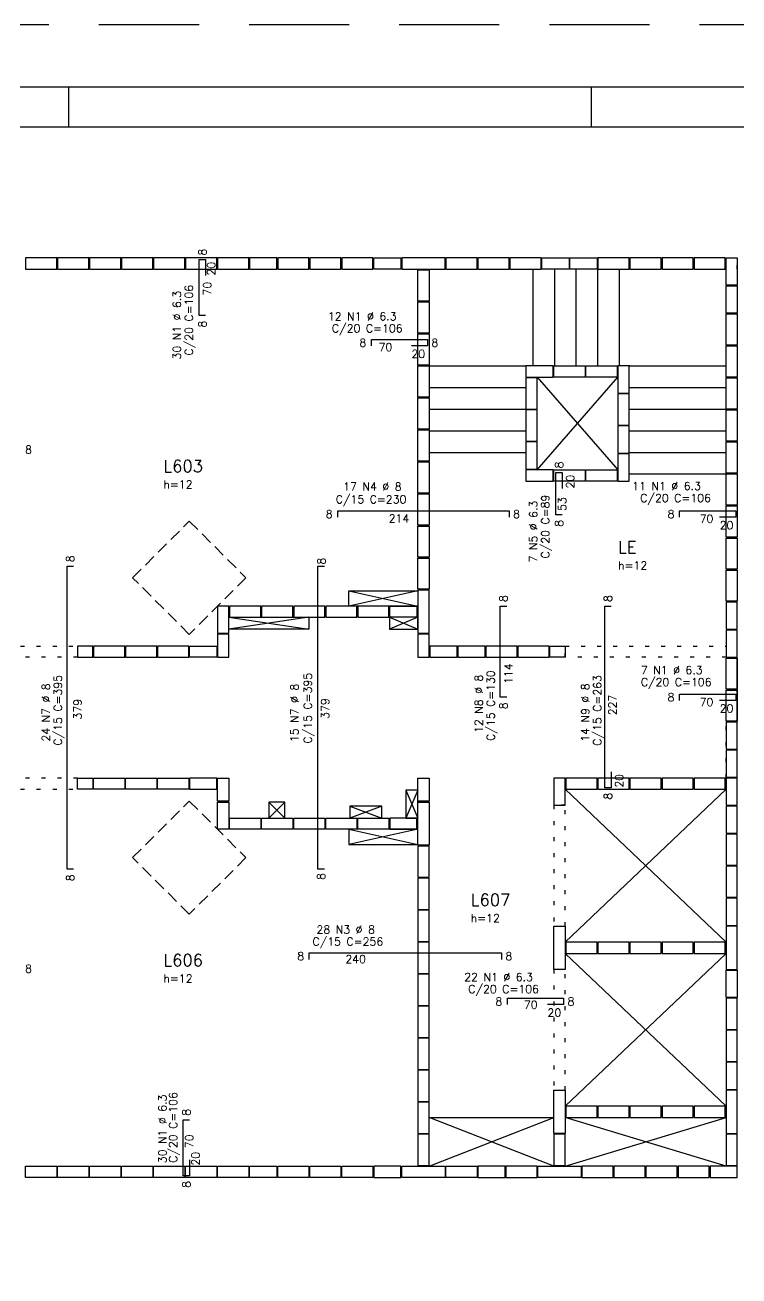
# Model space of a CAD drawing. Extents: x -1.9 to 86, y -1.5 to 61.
# Drawn here: x 32.95 to 50.79, y 29.69 to 60.95 of the extents above; entities that cross this region are included whole.
import ezdxf

# ---------------------------------------------------------------- set-up
doc = ezdxf.new("R2010")
doc.units = 0
doc.header["$MEASUREMENT"] = 0
for name, pattern in [('ESTILO_TQS_0001', [0.45, 0.3, -0.15]), ('ESTILO_TQS_0002', [0.4, 0.1, -0.3]), ('HIDDEN', [0.375, 0.25, -0.125])]:
    doc.linetypes.add(name, pattern=pattern)
doc.layers.get('0').update_dxf_attribs({"linetype": 'CONTINUOUS'})
doc.layers.get('Defpoints').update_dxf_attribs({"linetype": 'CONTINUOUS'})
for name, color, linetype in [('ARQ_FOLHA', 7, 'CONTINUOUS'), ('PENA_01', 1, 'CONTINUOUS'), ('PENA_03', 3, 'CONTINUOUS'), ('PENA_05', 5, 'CONTINUOUS')]:
    doc.layers.add(name, color=color, linetype=linetype)
doc.styles.get("Standard").update_dxf_attribs({"font": 'ROMANS.SHX'})

# ---------------------------------------------------------------- blocks, each defined once
blk = doc.blocks.new('FOLHA A1 - 841 X 594')
at = {"layer": 'ARQ_FOLHA', "color": 1}
for p, q in [((-500.5, 584), (-500.5, 594)), ((-370, 584), (-370, 594))]:
    blk.add_line(p, q, dxfattribs=at)
for points in [[(-841, 0), (0, 0), (0, 594), (-841, 594)], [(-816, 10), (-10, 10), (-10, 584), (-816, 584)]]:
    blk.add_lwpolyline(points, close=True, dxfattribs=at)
at = {"layer": 'Defpoints', "color": 8, "linetype": 'HIDDEN', "ltscale": 100}
blk.add_lwpolyline([(-860.5, 609.5), (-860.5, -15.5), (19.5, -15.5), (19.5, 609.5)], close=True, dxfattribs=at)
blk = doc.blocks.new('*U24')
blk.add_blockref('FOLHA A1 - 841 X 594', (0, 0))

msp = doc.modelspace()

# ---------------------------------------------------------------- linework, layer by layer
at = {"layer": 'PENA_01', "linetype": 'Continuous'}
for p, q in [((48.044, 52.452), (48.044, 52.432)), ((42.764, 46.812), (41.044, 46.432)), ((41.044, 46.812), (42.764, 46.432)), ((40.044, 46.151), (38.044, 45.851)), ((38.044, 46.151), (40.044, 45.851)), ((42.763, 46.151), (42.058, 45.851)), ((42.058, 46.151), (42.763, 45.851)), ((42.764, 40.852), (41.044, 40.472)), ((41.044, 40.852), (42.764, 40.472))]:
    msp.add_line(p, q, dxfattribs=at)
for points in [[(32.964, 54.852), (33.744, 54.852), (33.744, 55.132), (32.964, 55.132), (32.964, 54.852)], [(33.764, 54.852), (34.544, 54.852), (34.544, 55.132), (33.764, 55.132), (33.764, 54.852)], [(34.564, 54.852), (35.344, 54.852), (35.344, 55.132), (34.564, 55.132), (34.564, 54.852)], [(35.364, 54.852), (36.144, 54.852), (36.144, 55.132), (35.364, 55.132), (35.364, 54.852)], [(36.164, 54.852), (36.944, 54.852), (36.944, 55.132), (36.164, 55.132), (36.164, 54.852)], [(36.964, 54.852), (37.744, 54.852), (37.744, 55.132), (36.964, 55.132), (36.964, 54.852)], [(37.764, 54.852), (38.544, 54.852), (38.544, 55.132), (37.764, 55.132), (37.764, 54.852)], [(38.564, 54.852), (39.244, 54.852), (39.244, 55.132), (38.564, 55.132), (38.564, 54.852)], [(39.264, 54.852), (40.044, 54.852), (40.044, 55.132), (39.264, 55.132), (39.264, 54.852)], [(40.064, 54.852), (40.844, 54.852), (40.844, 55.132), (40.064, 55.132), (40.064, 54.852)], [(40.864, 54.852), (41.644, 54.852), (41.644, 55.132), (40.864, 55.132), (40.864, 54.852)], [(42.344, 54.852), (41.664, 54.852), (41.664, 55.132), (42.344, 55.132), (42.344, 54.852)], [(43.444, 55.132), (42.364, 55.132), (42.364, 54.852), (43.444, 54.852), (43.444, 55.132)], [(43.464, 54.852), (44.244, 54.852), (44.244, 55.132), (43.464, 55.132), (43.464, 54.852)], [(44.264, 54.852), (45.044, 54.852), (45.044, 55.132), (44.264, 55.132), (44.264, 54.852)], [(45.064, 54.852), (45.844, 54.852), (45.844, 55.132), (45.064, 55.132), (45.064, 54.852)], [(46.544, 54.852), (45.864, 54.852), (45.864, 55.132), (46.544, 55.132), (46.544, 54.852)], [(47.244, 54.852), (46.564, 54.852), (46.564, 55.132), (47.244, 55.132), (47.244, 54.852)], [(47.264, 54.852), (48.044, 54.852), (48.044, 55.132), (47.264, 55.132), (47.264, 54.852)], [(48.064, 54.852), (48.844, 54.852), (48.844, 55.132), (48.064, 55.132), (48.064, 54.852)], [(48.864, 54.852), (49.644, 54.852), (49.644, 55.132), (48.864, 55.132), (48.864, 54.852)], [(49.664, 54.852), (50.444, 54.852), (50.444, 55.132), (49.664, 55.132), (49.664, 54.852)], [(50.744, 55.132), (50.744, 54.452), (50.464, 54.452), (50.464, 55.132), (50.744, 55.132)], [(42.764, 54.052), (42.764, 54.832), (43.044, 54.832), (43.044, 54.052), (42.764, 54.052)], [(45.644, 52.432), (45.644, 54.852)], [(46.184, 52.432), (46.184, 54.852)], [(46.724, 52.432), (46.724, 54.852)], [(47.264, 52.432), (47.264, 54.852)], [(47.804, 52.432), (47.804, 54.852)], [(50.744, 54.432), (50.744, 53.752), (50.464, 53.752), (50.464, 54.432), (50.744, 54.432)], [(42.764, 53.252), (42.764, 54.032), (43.044, 54.032), (43.044, 53.252), (42.764, 53.252)], [(50.464, 52.952), (50.464, 53.732), (50.744, 53.732), (50.744, 52.952), (50.464, 52.952)], [(42.764, 52.452), (42.764, 53.232), (43.044, 53.232), (43.044, 52.452), (42.764, 52.452)], [(50.464, 52.152), (50.464, 52.932), (50.744, 52.932), (50.744, 52.152), (50.464, 52.152)], [(42.764, 51.652), (42.764, 52.432), (43.044, 52.432), (43.044, 51.652), (42.764, 51.652)], [(43.044, 52.432), (45.464, 52.432)], [(45.464, 52.152), (46.144, 52.152), (46.144, 52.432), (45.464, 52.432), (45.464, 52.152)], [(46.164, 52.432), (46.944, 52.432), (46.944, 52.152), (46.164, 52.152), (46.164, 52.432)], [(46.964, 52.432), (47.744, 52.432), (47.744, 52.152), (46.964, 52.152), (46.964, 52.432)], [(47.764, 52.432), (47.764, 51.752), (48.044, 51.752), (48.044, 52.432), (47.764, 52.432)], [(48.044, 52.432), (50.464, 52.432)], [(45.744, 51.352), (45.744, 52.132), (45.464, 52.132), (45.464, 51.352), (45.744, 51.352)], [(45.744, 52.152), (47.764, 49.832)], [(45.744, 49.832), (47.764, 52.152)], [(50.464, 51.352), (50.464, 52.132), (50.744, 52.132), (50.744, 51.352), (50.464, 51.352)], [(42.764, 50.852), (42.764, 51.632), (43.044, 51.632), (43.044, 50.852), (42.764, 50.852)], [(43.044, 51.892), (45.464, 51.892)], [(48.044, 50.952), (48.044, 51.732), (47.764, 51.732), (47.764, 50.952), (48.044, 50.952)], [(48.044, 51.892), (50.464, 51.892)], [(43.044, 51.352), (45.464, 51.352)], [(45.744, 50.552), (45.744, 51.332), (45.464, 51.332), (45.464, 50.552), (45.744, 50.552)], [(48.044, 51.352), (50.464, 51.352)], [(50.464, 50.552), (50.464, 51.332), (50.744, 51.332), (50.744, 50.552), (50.464, 50.552)], [(42.764, 50.052), (42.764, 50.832), (43.044, 50.832), (43.044, 50.052), (42.764, 50.052)], [(43.044, 50.812), (45.464, 50.812)], [(48.044, 50.252), (48.044, 50.932), (47.764, 50.932), (47.764, 50.252), (48.044, 50.252)], [(48.044, 50.812), (50.464, 50.812)], [(45.464, 50.532), (45.464, 49.852), (45.744, 49.852), (45.744, 50.532), (45.464, 50.532)], [(50.464, 49.752), (50.464, 50.532), (50.744, 50.532), (50.744, 49.752), (50.464, 49.752)], [(42.764, 49.252), (42.764, 50.032), (43.044, 50.032), (43.044, 49.252), (42.764, 49.252)], [(43.044, 50.272), (45.464, 50.272)], [(48.044, 49.552), (48.044, 50.232), (47.764, 50.232), (47.764, 49.552), (48.044, 49.552)], [(48.044, 50.272), (50.464, 50.272)], [(45.464, 49.552), (46.144, 49.552), (46.144, 49.832), (45.464, 49.832), (45.464, 49.552)], [(46.164, 49.832), (46.944, 49.832), (46.944, 49.552), (46.164, 49.552), (46.164, 49.832)], [(46.964, 49.832), (47.744, 49.832), (47.744, 49.552), (46.964, 49.552), (46.964, 49.832)], [(48.044, 49.732), (50.464, 49.732)], [(50.464, 48.952), (50.464, 49.732), (50.744, 49.732), (50.744, 48.952), (50.464, 48.952)], [(42.764, 48.452), (42.764, 49.232), (43.044, 49.232), (43.044, 48.452), (42.764, 48.452)], [(50.464, 48.152), (50.464, 48.932), (50.744, 48.932), (50.744, 48.152), (50.464, 48.152)], [(42.764, 47.652), (42.764, 48.432), (43.044, 48.432), (43.044, 47.652), (42.764, 47.652)], [(50.464, 47.352), (50.464, 48.132), (50.744, 48.132), (50.744, 47.352), (50.464, 47.352)], [(42.764, 46.852), (42.764, 47.632), (43.044, 47.632), (43.044, 46.852), (42.764, 46.852)], [(50.464, 46.552), (50.464, 47.332), (50.744, 47.332), (50.744, 46.552), (50.464, 46.552)], [(41.044, 46.432), (41.044, 46.812), (42.764, 46.812), (42.764, 46.432), (41.044, 46.432)], [(42.764, 46.832), (42.764, 45.752), (43.044, 45.752), (43.044, 46.832), (42.764, 46.832)], [(37.764, 46.432), (37.764, 45.752), (38.044, 45.752), (38.044, 46.432), (37.764, 46.432)], [(38.844, 46.432), (38.064, 46.432), (38.064, 46.152), (38.844, 46.152), (38.844, 46.432)], [(39.644, 46.432), (38.864, 46.432), (38.864, 46.152), (39.644, 46.152), (39.644, 46.432)], [(40.444, 46.432), (39.664, 46.432), (39.664, 46.152), (40.444, 46.152), (40.444, 46.432)], [(41.244, 46.432), (40.464, 46.432), (40.464, 46.152), (41.244, 46.152), (41.244, 46.432)], [(42.044, 46.432), (41.264, 46.432), (41.264, 46.152), (42.044, 46.152), (42.044, 46.432)], [(42.064, 46.432), (42.744, 46.432), (42.744, 46.152), (42.064, 46.152), (42.064, 46.432)], [(50.744, 45.852), (50.744, 46.532), (50.464, 46.532), (50.464, 45.852), (50.744, 45.852)], [(38.044, 46.151), (40.044, 46.151), (40.044, 45.851), (38.044, 45.851), (38.044, 46.151)], [(42.058, 46.151), (42.058, 45.851), (42.763, 45.851), (42.763, 46.151), (42.058, 46.151)], [(37.764, 45.732), (37.764, 45.152), (38.044, 45.152), (38.044, 45.732), (37.764, 45.732)], [(42.764, 45.732), (42.764, 45.152), (43.044, 45.152), (43.044, 45.732), (42.764, 45.732)], [(50.744, 45.152), (50.744, 45.832), (50.464, 45.832), (50.464, 45.152), (50.744, 45.152)], [(34.264, 45.152), (34.644, 45.152), (34.644, 45.432), (34.264, 45.432), (34.264, 45.152)], [(35.444, 45.432), (34.664, 45.432), (34.664, 45.152), (35.444, 45.152), (35.444, 45.432)], [(36.244, 45.432), (35.464, 45.432), (35.464, 45.152), (36.244, 45.152), (36.244, 45.432)], [(37.044, 45.432), (36.264, 45.432), (36.264, 45.152), (37.044, 45.152), (37.044, 45.432)], [(37.064, 45.432), (37.744, 45.432), (37.744, 45.152), (37.064, 45.152), (37.064, 45.432)], [(43.744, 45.432), (43.064, 45.432), (43.064, 45.152), (43.744, 45.152), (43.744, 45.432)], [(44.444, 45.432), (43.764, 45.432), (43.764, 45.152), (44.444, 45.152), (44.444, 45.432)], [(45.244, 45.432), (44.464, 45.432), (44.464, 45.152), (45.244, 45.152), (45.244, 45.432)], [(46.044, 45.432), (45.264, 45.432), (45.264, 45.152), (46.044, 45.152), (46.044, 45.432)], [(46.064, 45.432), (46.444, 45.432), (46.444, 45.152), (46.064, 45.152), (46.064, 45.432)], [(50.464, 44.352), (50.464, 45.132), (50.744, 45.132), (50.744, 44.352), (50.464, 44.352)], [(50.464, 43.552), (50.464, 44.332), (50.744, 44.332), (50.744, 43.552), (50.464, 43.552)], [(50.464, 43.532), (50.464, 42.852), (50.744, 42.852), (50.744, 43.532), (50.464, 43.532)], [(50.464, 42.832), (50.464, 42.152), (50.744, 42.152), (50.744, 42.832), (50.464, 42.832)], [(34.264, 42.132), (34.644, 42.132), (34.644, 41.852), (34.264, 41.852), (34.264, 42.132)], [(35.444, 41.852), (34.664, 41.852), (34.664, 42.132), (35.444, 42.132), (35.444, 41.852)], [(36.244, 41.852), (35.464, 41.852), (35.464, 42.132), (36.244, 42.132), (36.244, 41.852)], [(37.044, 41.852), (36.264, 41.852), (36.264, 42.132), (37.044, 42.132), (37.044, 41.852)], [(37.064, 41.852), (37.744, 41.852), (37.744, 42.132), (37.064, 42.132), (37.064, 41.852)], [(37.764, 41.552), (37.764, 42.132), (38.044, 42.132), (38.044, 41.552), (37.764, 41.552)], [(42.764, 41.552), (42.764, 42.132), (43.044, 42.132), (43.044, 41.552), (42.764, 41.552)], [(46.164, 42.132), (46.164, 41.452), (46.444, 41.452), (46.444, 42.132), (46.164, 42.132)], [(47.244, 42.132), (46.464, 42.132), (46.464, 41.852), (47.244, 41.852), (47.244, 42.132)], [(48.044, 42.132), (47.264, 42.132), (47.264, 41.852), (48.044, 41.852), (48.044, 42.132)], [(48.844, 42.132), (48.064, 42.132), (48.064, 41.852), (48.844, 41.852), (48.844, 42.132)], [(49.644, 42.132), (48.864, 42.132), (48.864, 41.852), (49.644, 41.852), (49.644, 42.132)], [(50.444, 42.132), (49.664, 42.132), (49.664, 41.852), (50.444, 41.852), (50.444, 42.132)], [(50.464, 42.132), (50.464, 41.452), (50.744, 41.452), (50.744, 42.132), (50.464, 42.132)], [(42.764, 41.832), (42.464, 41.132)], [(42.464, 41.832), (42.764, 41.132)], [(42.464, 41.832), (42.464, 41.132), (42.764, 41.132), (42.764, 41.832), (42.464, 41.832)], [(50.464, 38.032), (46.444, 41.852)], [(46.444, 38.032), (50.464, 41.852)], [(37.764, 40.852), (37.764, 41.532), (38.044, 41.532), (38.044, 40.852), (37.764, 40.852)], [(39.443, 41.532), (39.043, 41.132)], [(39.043, 41.532), (39.443, 41.132)], [(39.043, 41.532), (39.043, 41.132), (39.443, 41.132), (39.443, 41.532), (39.043, 41.532)], [(41.863, 41.432), (41.063, 41.132)], [(41.063, 41.432), (41.863, 41.132)], [(41.063, 41.432), (41.063, 41.132), (41.863, 41.132), (41.863, 41.432), (41.063, 41.432)], [(42.764, 40.452), (42.764, 41.532), (43.044, 41.532), (43.044, 40.452), (42.764, 40.452)], [(50.464, 41.432), (50.464, 40.752), (50.744, 40.752), (50.744, 41.432), (50.464, 41.432)], [(38.844, 40.852), (38.064, 40.852), (38.064, 41.132), (38.844, 41.132), (38.844, 40.852)], [(39.644, 40.852), (38.864, 40.852), (38.864, 41.132), (39.644, 41.132), (39.644, 40.852)], [(40.444, 40.852), (39.664, 40.852), (39.664, 41.132), (40.444, 41.132), (40.444, 40.852)], [(41.244, 40.852), (40.464, 40.852), (40.464, 41.132), (41.244, 41.132), (41.244, 40.852)], [(42.044, 40.852), (41.264, 40.852), (41.264, 41.132), (42.044, 41.132), (42.044, 40.852)], [(42.064, 40.852), (42.744, 40.852), (42.744, 41.132), (42.064, 41.132), (42.064, 40.852)], [(41.044, 40.852), (41.044, 40.472), (42.764, 40.472), (42.764, 40.852), (41.044, 40.852)], [(50.464, 40.732), (50.464, 39.952), (50.744, 39.952), (50.744, 40.732), (50.464, 40.732)], [(42.764, 40.432), (42.764, 39.652), (43.044, 39.652), (43.044, 40.432), (42.764, 40.432)], [(50.464, 39.932), (50.464, 39.152), (50.744, 39.152), (50.744, 39.932), (50.464, 39.932)], [(42.764, 39.632), (42.764, 38.852), (43.044, 38.852), (43.044, 39.632), (42.764, 39.632)], [(50.464, 39.132), (50.464, 38.452), (50.744, 38.452), (50.744, 39.132), (50.464, 39.132)], [(42.764, 38.832), (42.764, 38.052), (43.044, 38.052), (43.044, 38.832), (42.764, 38.832)], [(46.444, 38.432), (46.444, 37.352), (46.164, 37.352), (46.164, 38.432), (46.444, 38.432)], [(50.464, 38.432), (50.464, 37.352), (50.744, 37.352), (50.744, 38.432), (50.464, 38.432)], [(42.764, 38.032), (42.764, 37.252), (43.044, 37.252), (43.044, 38.032), (42.764, 38.032)], [(47.244, 38.032), (46.464, 38.032), (46.464, 37.752), (47.244, 37.752), (47.244, 38.032)], [(48.044, 38.032), (47.264, 38.032), (47.264, 37.752), (48.044, 37.752), (48.044, 38.032)], [(48.844, 38.032), (48.064, 38.032), (48.064, 37.752), (48.844, 37.752), (48.844, 38.032)], [(49.644, 38.032), (48.864, 38.032), (48.864, 37.752), (49.644, 37.752), (49.644, 38.032)], [(50.444, 38.032), (49.664, 38.032), (49.664, 37.752), (50.444, 37.752), (50.444, 38.032)], [(50.464, 33.932), (46.444, 37.752)], [(46.444, 33.932), (50.464, 37.752)], [(42.764, 37.232), (42.764, 36.452), (43.044, 36.452), (43.044, 37.232), (42.764, 37.232)], [(50.464, 36.652), (50.464, 37.332), (50.744, 37.332), (50.744, 36.652), (50.464, 36.652)], [(50.464, 36.632), (50.464, 35.852), (50.744, 35.852), (50.744, 36.632), (50.464, 36.632)], [(42.764, 36.432), (42.764, 35.652), (43.044, 35.652), (43.044, 36.432), (42.764, 36.432)], [(50.464, 35.832), (50.464, 35.052), (50.744, 35.052), (50.744, 35.832), (50.464, 35.832)], [(42.764, 35.632), (42.764, 34.852), (43.044, 34.852), (43.044, 35.632), (42.764, 35.632)], [(50.464, 35.032), (50.464, 34.352), (50.744, 34.352), (50.744, 35.032), (50.464, 35.032)], [(42.764, 34.832), (42.764, 34.052), (43.044, 34.052), (43.044, 34.832), (42.764, 34.832)], [(46.444, 34.332), (46.444, 33.252), (46.164, 33.252), (46.164, 34.332), (46.444, 34.332)], [(50.464, 34.332), (50.464, 33.252), (50.744, 33.252), (50.744, 34.332), (50.464, 34.332)], [(42.764, 34.032), (42.764, 33.252), (43.044, 33.252), (43.044, 34.032), (42.764, 34.032)], [(47.244, 33.932), (46.464, 33.932), (46.464, 33.652), (47.244, 33.652), (47.244, 33.932)], [(48.044, 33.932), (47.264, 33.932), (47.264, 33.652), (48.044, 33.652), (48.044, 33.932)], [(48.844, 33.932), (48.064, 33.932), (48.064, 33.652), (48.844, 33.652), (48.844, 33.932)], [(49.644, 33.932), (48.864, 33.932), (48.864, 33.652), (49.644, 33.652), (49.644, 33.932)], [(50.444, 33.932), (49.664, 33.932), (49.664, 33.652), (50.444, 33.652), (50.444, 33.932)], [(46.164, 32.432), (43.044, 33.652)], [(43.044, 32.432), (46.164, 33.652)], [(50.464, 32.432), (46.444, 33.652)], [(46.444, 32.432), (50.464, 33.652)], [(42.764, 33.232), (42.764, 32.452), (43.044, 32.452), (43.044, 33.232), (42.764, 33.232)], [(46.164, 33.232), (46.164, 32.452), (46.444, 32.452), (46.444, 33.232), (46.164, 33.232)], [(50.464, 33.232), (50.464, 32.452), (50.744, 32.452), (50.744, 33.232), (50.464, 33.232)], [(32.964, 32.432), (33.744, 32.432), (33.744, 32.152), (32.964, 32.152), (32.964, 32.432)], [(33.764, 32.432), (34.544, 32.432), (34.544, 32.152), (33.764, 32.152), (33.764, 32.432)], [(34.564, 32.432), (35.344, 32.432), (35.344, 32.152), (34.564, 32.152), (34.564, 32.432)], [(35.364, 32.432), (36.144, 32.432), (36.144, 32.152), (35.364, 32.152), (35.364, 32.432)], [(36.164, 32.432), (36.944, 32.432), (36.944, 32.152), (36.164, 32.152), (36.164, 32.432)], [(36.964, 32.432), (37.744, 32.432), (37.744, 32.152), (36.964, 32.152), (36.964, 32.432)], [(37.764, 32.432), (38.544, 32.432), (38.544, 32.152), (37.764, 32.152), (37.764, 32.432)], [(38.564, 32.432), (39.244, 32.432), (39.244, 32.152), (38.564, 32.152), (38.564, 32.432)], [(39.264, 32.432), (40.044, 32.432), (40.044, 32.152), (39.264, 32.152), (39.264, 32.432)], [(40.064, 32.432), (40.844, 32.432), (40.844, 32.152), (40.064, 32.152), (40.064, 32.432)], [(40.864, 32.432), (41.644, 32.432), (41.644, 32.152), (40.864, 32.152), (40.864, 32.432)], [(42.344, 32.432), (41.664, 32.432), (41.664, 32.152), (42.344, 32.152), (42.344, 32.432)], [(43.444, 32.152), (42.364, 32.152), (42.364, 32.432), (43.444, 32.432), (43.444, 32.152)], [(43.464, 32.432), (44.244, 32.432), (44.244, 32.152), (43.464, 32.152), (43.464, 32.432)], [(44.944, 32.432), (44.264, 32.432), (44.264, 32.152), (44.944, 32.152), (44.944, 32.432)], [(45.744, 32.432), (44.964, 32.432), (44.964, 32.152), (45.744, 32.152), (45.744, 32.432)], [(46.844, 32.152), (45.764, 32.152), (45.764, 32.432), (46.844, 32.432), (46.844, 32.152)], [(47.644, 32.432), (46.864, 32.432), (46.864, 32.152), (47.644, 32.152), (47.644, 32.432)], [(48.444, 32.432), (47.664, 32.432), (47.664, 32.152), (48.444, 32.152), (48.444, 32.432)], [(49.244, 32.432), (48.464, 32.432), (48.464, 32.152), (49.244, 32.152), (49.244, 32.432)], [(50.044, 32.432), (49.264, 32.432), (49.264, 32.152), (50.044, 32.152), (50.044, 32.432)], [(50.744, 32.432), (50.064, 32.432), (50.064, 32.152), (50.744, 32.152), (50.744, 32.432)]]:
    msp.add_lwpolyline(points, dxfattribs=at)
at = {"layer": 'PENA_01', "linetype": 'ESTILO_TQS_0001'}
for points in [[(35.642, 47.139), (37.056, 48.553), (38.471, 47.139), (37.056, 45.724), (35.642, 47.139)], [(35.642, 40.144), (37.056, 41.559), (38.471, 40.144), (37.056, 38.73), (35.642, 40.144)]]:
    msp.add_lwpolyline(points, dxfattribs=at)
at = {"layer": 'PENA_03', "linetype": 'ESTILO_TQS_0002'}
for p, q in [((50.744, 54.852), (50.744, 55.132)), ((50.744, 32.152), (50.744, 32.432))]:
    msp.add_line(p, q, dxfattribs=at)
for points in [[(32.444, 45.432), (34.264, 45.432), (34.264, 45.152), (32.444, 45.152), (32.444, 45.432)], [(46.444, 45.432), (50.464, 45.432), (50.464, 45.152), (46.444, 45.152), (46.444, 45.432)], [(50.464, 42.132), (50.464, 45.152)], [(32.444, 41.852), (34.264, 41.852), (34.264, 42.132), (32.444, 42.132), (32.444, 41.852)], [(46.164, 38.432), (46.444, 38.432), (46.444, 41.452), (46.164, 41.452), (46.164, 38.432)], [(46.164, 34.332), (46.444, 34.332), (46.444, 37.352), (46.164, 37.352), (46.164, 34.332)]]:
    msp.add_lwpolyline(points, dxfattribs=at)
at = {"layer": 'PENA_03', "linetype": 'Continuous'}
for points in [[(50.744, 42.132), (50.744, 45.152)], [(43.044, 33.652), (46.164, 33.652)]]:
    msp.add_lwpolyline(points, dxfattribs=at)
at = {"layer": 'PENA_05', "linetype": 'Continuous'}
for p, q in [((37.304, 53.692), (37.304, 55.092)), ((37.304, 55.092), (37.464, 55.092)), ((37.464, 55.092), (37.464, 54.692)), ((37.464, 53.692), (37.304, 53.692)), ((41.604, 52.933), (41.604, 53.093)), ((41.604, 53.093), (43.004, 53.093)), ((43.004, 52.933), (42.604, 52.933)), ((43.004, 53.093), (43.004, 52.933)), ((46.213, 48.712), (46.213, 49.772)), ((46.213, 49.772), (46.373, 49.772)), ((46.373, 49.772), (46.373, 49.372)), ((40.764, 48.652), (40.764, 48.812)), ((40.764, 48.812), (45.044, 48.812)), ((45.044, 48.812), (45.044, 48.652)), ((49.304, 48.652), (49.304, 48.812)), ((49.304, 48.812), (50.704, 48.812)), ((50.704, 48.812), (50.704, 48.652)), ((46.373, 48.712), (46.213, 48.712)), ((50.704, 48.652), (50.304, 48.652)), ((34.004, 39.852), (34.004, 47.432)), ((34.004, 47.432), (34.164, 47.432)), ((40.271, 39.852), (40.271, 47.432)), ((40.271, 47.432), (40.431, 47.432)), ((44.824, 44.152), (44.824, 46.432)), ((44.824, 46.432), (44.984, 46.432)), ((47.435, 41.892), (47.435, 46.432)), ((47.435, 46.432), (47.595, 46.432)), ((44.984, 44.152), (44.824, 44.152)), ((49.304, 44.072), (49.304, 44.232)), ((49.304, 44.232), (50.704, 44.232)), ((50.704, 44.232), (50.704, 44.072)), ((50.704, 44.072), (50.304, 44.072)), ((47.595, 42.292), (47.595, 41.892)), ((47.595, 41.892), (47.435, 41.892)), ((34.164, 39.852), (34.004, 39.852)), ((40.431, 39.852), (40.271, 39.852)), ((40.054, 37.602), (40.054, 37.762)), ((40.054, 37.762), (44.854, 37.762)), ((44.854, 37.762), (44.854, 37.602)), ((45.004, 36.47), (45.004, 36.63)), ((45.004, 36.63), (46.404, 36.63)), ((46.404, 36.63), (46.404, 36.47)), ((46.404, 36.47), (46.004, 36.47)), ((36.904, 32.192), (36.904, 33.592)), ((36.904, 33.592), (37.064, 33.592)), ((37.064, 32.592), (37.064, 32.192)), ((37.064, 32.192), (36.904, 32.192))]:
    msp.add_line(p, q, dxfattribs=at)

# ---------------------------------------------------------------- block references
at = {"xscale": 0.09999999999999938, "yscale": 0.09999999999999938, "zscale": 0.09999999999999938}
msp.add_blockref('*U24', (84.1, 0.003), dxfattribs=at)

# ---------------------------------------------------------------- texts
at = {"layer": 'PENA_03', "linetype": 'Continuous'}
for s, p in [('8', (37.484, 55.192)), ('20', (37.704, 54.691)), ('C/20 C=106', (37.148, 52.693)), ('70', (37.604, 54.192)), ('30 N1 %%c 6.3', (36.848, 52.593)), ('8', (37.484, 53.392)), ('8', (46.393, 49.872)), ('20', (46.673, 49.372)), ('C/20 C=89', (46.049, 47.621)), ('53', (46.47, 48.808)), ('7 N5 %%c 6.3', (45.749, 47.521)), ('8', (46.393, 48.412)), ('8', (34.182, 47.528)), ('8', (40.459, 47.467)), ('8', (45.004, 46.532)), ('8', (47.615, 46.532)), ('C/15 C=395', (40.115, 42.995)), ('C/15 C=130', (44.685, 43.06)), ('114', (45.127, 44.484)), ('24 N7 %%c 8', (33.575, 43.043)), ('C/15 C=395', (33.875, 42.943)), ('15 N7 %%c 8', (39.783, 43.032)), ('12 N8 %%c 8', (44.385, 43.26)), ('14 N9 %%c 8', (47.048, 43.04)), ('C/15 C=263', (47.348, 42.94)), ('379', (40.548, 43.613)), ('227', (47.729, 43.701)), ('379', (34.367, 43.596)), ('8', (45.004, 43.852)), ('20', (47.895, 41.892)), ('8', (47.615, 41.592)), ('8', (40.448, 39.587)), ('8', (34.184, 39.552)), ('30 N1 %%c 6.3', (36.486, 32.507)), ('C/20 C=106', (36.751, 32.517)), ('8', (37.084, 33.692)), ('70', (37.154, 32.883)), ('20', (37.313, 32.446)), ('8', (37.084, 31.892))]:
    msp.add_text(s, height=0.2, rotation=90, dxfattribs=at).set_placement(p)
for s, height, p in [('12 N1 %%c 6.3', 0.2, (40.519, 53.572)), ('C/20 C=106', 0.2, (40.619, 53.272)), ('8', 0.2, (41.304, 52.913)), ('70', 0.2, (41.785, 52.803)), ('8', 0.2, (43.104, 52.913)), ('20', 0.2, (42.604, 52.633)), ('8', 0.2, (32.954, 50.24)), ('L603', 0.3, (36.41, 49.78)), ('h=12', 0.2, (36.41, 49.372)), ('17 N4 %%c 8', 0.2, (40.901, 49.316)), ('11 N1 %%c 6.3', 0.2, (48.12, 49.331)), ('C/15 C=230', 0.2, (40.714, 48.998)), ('C/20 C=106', 0.2, (48.32, 49.031)), ('8', 0.2, (40.464, 48.632)), ('8', 0.2, (45.144, 48.632)), ('8', 0.2, (49.004, 48.632)), ('214', 0.2, (42.037, 48.522)), ('70', 0.2, (49.804, 48.512)), ('20', 0.2, (50.304, 48.352)), ('LE', 0.3, (47.767, 47.756)), ('h=12', 0.2, (47.767, 47.348)), ('7 N1 %%c 6.3', 0.2, (48.336, 44.73)), ('C/20 C=106', 0.2, (48.336, 44.43)), ('8', 0.2, (49.004, 44.052)), ('70', 0.2, (49.804, 43.932)), ('20', 0.2, (50.304, 43.772)), ('L607', 0.3, (44.087, 38.939)), ('h=12', 0.2, (44.087, 38.531)), ('C/15 C=256', 0.2, (40.134, 37.946)), ('28 N3 %%c 8', 0.2, (40.234, 38.246)), ('L606', 0.3, (36.41, 37.431)), ('8', 0.2, (39.754, 37.582)), ('240', 0.2, (40.954, 37.509)), ('8', 0.2, (44.954, 37.582)), ('8', 0.2, (32.954, 37.269)), ('h=12', 0.2, (36.41, 37.023)), ('22 N1 %%c 6.3', 0.2, (43.925, 37.059)), ('C/20 C=106', 0.2, (44.025, 36.759)), ('8', 0.2, (44.704, 36.45)), ('8', 0.2, (46.504, 36.45)), ('70', 0.2, (45.415, 36.366)), ('20', 0.2, (46.004, 36.17))]:
    msp.add_text(s, height=height, dxfattribs=at).set_placement(p)

doc.saveas('drawing.dxf')
